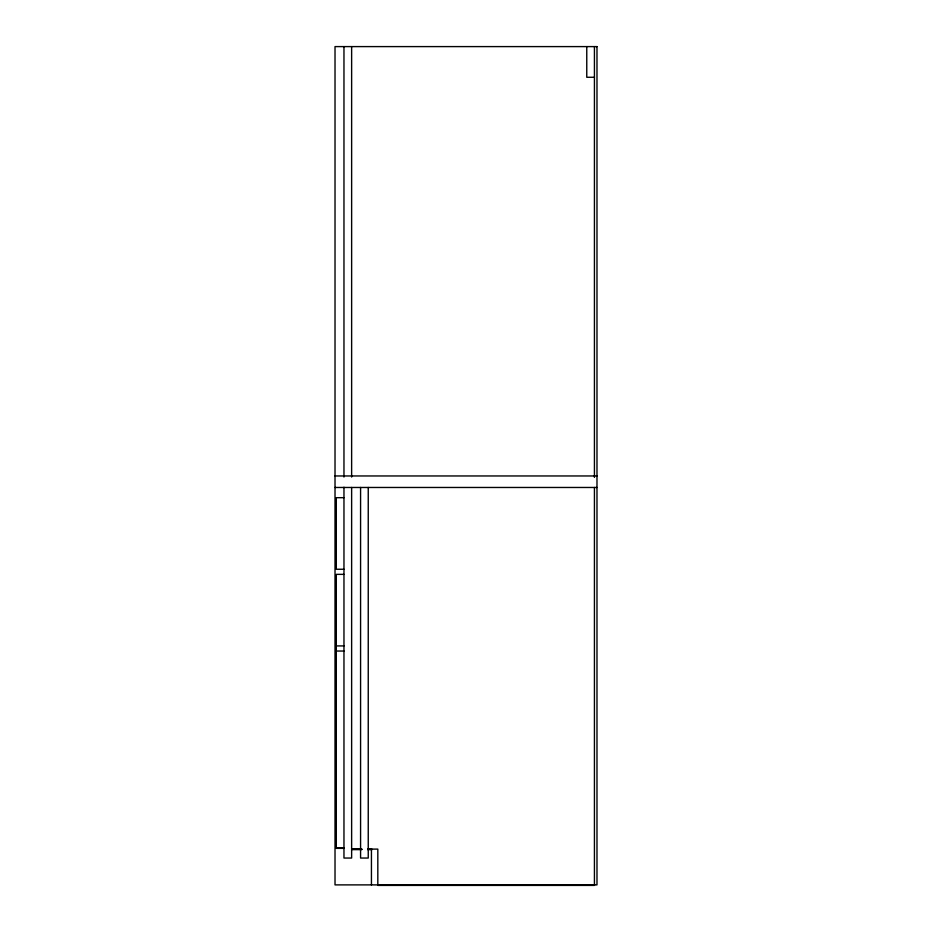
<?xml version="1.0" encoding="UTF-8"?>
<svg xmlns="http://www.w3.org/2000/svg" width="932" height="932" viewBox="0 0 932 932"><rect width="100%" height="100%" fill="white"/><g stroke="black" fill="none" stroke-linecap="round" stroke-linejoin="round"><path stroke-width="1.4" d="M594.43 77.274L586.764 77.274L586.764 46.6M335.019 475.961L596.981 475.961M335.019 487.471L596.981 487.471M343.966 497.688L336.301 497.688L336.301 569.254L343.966 569.254M343.966 574.357L336.301 574.357L336.301 848.353L343.966 848.353M336.301 645.923L343.966 645.923M336.301 651.037L343.966 651.037M336.301 847.829L343.966 847.829M351.632 849.11L361.814 849.11M367.627 849.11L377.821 849.11L377.821 884.887M351.632 849.25L361.814 849.25M367.639 849.25L372.008 849.25M351.632 849.623L361.814 849.623M367.639 849.623L372.008 849.623M377.821 885.039L594.43 885.039M377.821 885.4L594.43 885.4L594.43 487.471M594.43 46.6L594.43 477.405M371.437 849.11L371.437 884.887M368.245 487.471L368.245 858.046L360.579 858.046L360.579 487.471M351.632 46.6L351.632 477.044M351.632 487.471L351.632 858.046L343.966 858.046L343.966 487.226M343.966 46.6L343.966 477.044M596.981 46.6L335.019 46.6L335.019 884.887L596.981 884.887L596.981 46.6"/></g></svg>
